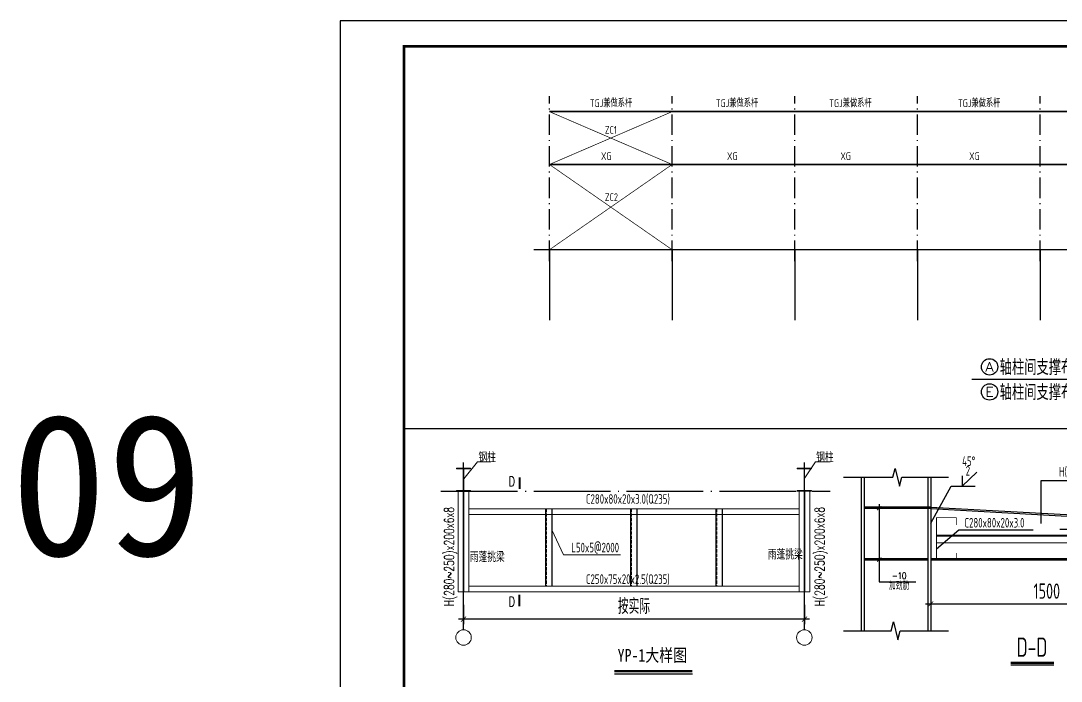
# Model space of a CAD drawing. Extents: x -307088 to 5640332, y -3541089 to -2181377.
# Drawn here: x 5460840 to 5521884, y -3451819 to -3413089 of the extents above; entities that cross this region are included whole.
import ezdxf
from ezdxf.enums import TextEntityAlignment as Align

# ---------------------------------------------------------------- set-up
doc = ezdxf.new("R2010")
doc.units = 0
doc.header["$LTSCALE"] = 100
doc.header["$MEASUREMENT"] = 0
for name, pattern in [('2', [1850, 1200, -300, 50, -300]), ('ACAD_ISO03W100', [30, 12, -18]), ('CENTER2', [28.575, 19.05, -3.175, 3.175, -3.175]), ('DASH', [0.35, 0.25, -0.1]), ('DOTE', [2.42, 2, -0.2, 0.02, -0.2])]:
    doc.linetypes.add(name, pattern=pattern)
doc.layers.get('0').update_dxf_attribs({"linetype": 'CONTINUOUS'})
doc.layers.get('DEFPOINTS').update_dxf_attribs({"linetype": 'CONTINUOUS'})
for name, color, linetype in [('10', 7, 'CONTINUOUS'), ('AXIS', 3, 'CONTINUOUS'), ('AXIS_TEXT', 7, 'CONTINUOUS'), ('CHAIRS', 1, 'CONTINUOUS'), ('DOTE', 1, 'DOTE'), ('E_WINDOW', 4, 'CONTINUOUS'), ('LAYER1', 7, 'CONTINUOUS'), ('NUM', 7, 'CONTINUOUS'), ('PUB_TEXT', 7, 'CONTINUOUS'), ('PUB_TITLE', 4, 'CONTINUOUS'), ('TEXT', 7, 'CONTINUOUS'), ('WINDOW_TEXT', 7, 'CONTINUOUS'), ('轴线__点划线', 253, '2')]:
    doc.layers.add(name, color=color, linetype=linetype)
for name, color, linetype, lineweight in [('天蓝线', 4, 'CONTINUOUS', 13), ('深蓝线', 5, 'CONTINUOUS', 40), ('白线(字体、墙、柱、建筑物外轮廓)', 7, 'CONTINUOUS', 20), ('绿线（标线、刚架）', 3, 'CONTINUOUS', 18)]:
    doc.layers.add(name, color=color, linetype=linetype, lineweight=lineweight)
doc.styles.add('-宋体', font='')
doc.styles.add('_HZTXT', font='tssdeng.shx', dxfattribs={"width": 0.8, "bigfont": 'HZTXT.shx'})
doc.styles.add('COMPLEX', font='COMPLEX')
doc.styles.add('DIM_FONT', font='SIMPLEX.shx', dxfattribs={"width": 0.6, "bigfont": 'hztxt.shx'})
doc.styles.get("Standard").update_dxf_attribs({"font": 'tssdeng.shx', "height": 3, "bigfont": 'tssdchn.shx'})
doc.styles.add('TSSD_DIMENSION', font='Tssdeng.shx', dxfattribs={"width": 0.7, "bigfont": 'hztxt.shx'})
doc.styles.add('TSSD_Norm', font='tssdeng.shx', dxfattribs={"width": 0.7, "bigfont": 'hztxt.shx'})
doc.styles.add('TSSD_REIN', font='Tssdeng.shx', dxfattribs={"width": 0.7, "bigfont": 'hztxt.shx'})
doc.styles.add('图签2', font='simhei.ttf', dxfattribs={"height": 1000})
doc.styles.get('-宋体').set_extended_font_data('宋体')
doc.dimstyles.new('TSSD_20_200', dxfattribs={"dimtxt": 600, "dimasz": 200, "dimexe": 200, "dimexo": 500, "dimgap": 200, "dimtad": 1, "dimdec": 0, "dimlfac": 0.1, "dimzin": 0, "dimdsep": 46, "dimtxsty": 'TSSD_DIMENSION', "dimblk": 'ARCHTICK', "dimcen": 0, "dimdle": 200, "dimclrt": 7, "dimadec": 0, "dimazin": 0, "dimtfac": 1, "dimtdec": 0, "dimtix": 1, "dimtmove": 2, "dimatfit": 3, "dimfxl": 1, "dimtolj": 1, "dimtzin": 0, "dimarcsym": 0})

# ---------------------------------------------------------------- blocks, each defined once
blk = doc.blocks.new('_AXISO')
blk.add_circle((0, 0), 0.5)
at = {"layer": 'AXIS_TEXT', "style": 'COMPLEX', "width": 1.041667}
blk.add_attdef('A', text='', height=0.56, dxfattribs=at).set_placement((-0.25, -0.28), (0.25, -0.28), align=Align.FIT)
blk = doc.blocks.new('_ARCHTICK')
at = {"color": 0, "linetype": 'ByBlock', "const_width": 0.15}
blk.add_lwpolyline([(-0.5, -0.5), (0.5, 0.5)], dxfattribs=at)
blk = doc.blocks.new('*D24')
at = {"layer": 'DEFPOINTS', "color": 0, "transparency": 16777216}
for p in [(4390092, -2354241), (4403426, -2354241), (4390092, -2355304)]:
    blk.add_point(p, dxfattribs=at)
at = {"layer": '绿线（标线、刚架）', "color": 0, "lineweight": -2, "transparency": 16777216}
for p, q in [((4390092, -2354741), (4390092, -2355504)), ((4403426, -2354741), (4403426, -2355504)), ((4403626, -2355304), (4389892, -2355304))]:
    blk.add_line(p, q, dxfattribs=at)
at = {"layer": '绿线（标线、刚架）', "color": 0, "lineweight": -2, "transparency": 16777216, "xscale": 200, "yscale": 200, "zscale": 200, "rotation": 180}
blk.add_blockref('_ARCHTICK', (4390092, -2355304), dxfattribs=at)
at = {"layer": '绿线（标线、刚架）', "color": 0, "lineweight": -2, "transparency": 16777216, "xscale": 200, "yscale": 200, "zscale": 200}
blk.add_blockref('_ARCHTICK', (4403426, -2355304), dxfattribs=at)
at = {"layer": '绿线（标线、刚架）', "color": 7, "transparency": 16777216, "insert": (4396759, -2354804), "char_height": 600, "attachment_point": 5, "style": 'TSSD_DIMENSION'}
blk.add_mtext('\\A1;按实际', dxfattribs=at)
blk = doc.blocks.new('*D26')
at = {"layer": 'DEFPOINTS', "color": 0, "transparency": 16777216}
for p in [(4420190, -2352708), (4411112, -2353086), (4420190, -2354414)]:
    blk.add_point(p, dxfattribs=at)
at = {"layer": '绿线（标线、刚架）', "color": 0, "lineweight": -2, "transparency": 16777216}
for p, q in [((4420190, -2353208), (4420190, -2354614)), ((4411112, -2353586), (4411112, -2354614)), ((4410912, -2354414), (4420390, -2354414))]:
    blk.add_line(p, q, dxfattribs=at)
at = {"layer": '绿线（标线、刚架）', "color": 0, "lineweight": -2, "transparency": 16777216, "xscale": 200, "yscale": 200, "zscale": 200, "rotation": 180}
blk.add_blockref('_ARCHTICK', (4411112, -2354414), dxfattribs=at)
at = {"layer": '绿线（标线、刚架）', "color": 0, "lineweight": -2, "transparency": 16777216, "xscale": 200, "yscale": 200, "zscale": 200}
blk.add_blockref('_ARCHTICK', (4420190, -2354414), dxfattribs=at)
at = {"layer": '绿线（标线、刚架）', "color": 7, "transparency": 16777216, "insert": (4415651, -2353914), "char_height": 600, "attachment_point": 5, "style": 'TSSD_DIMENSION'}
blk.add_mtext('\\A1;1500', dxfattribs=at)
blk = doc.blocks.new('A$C638461FB')
blk.add_line((6785.1, 0), (9838.1, 0))
for points, const_width in [([(3076.1, 7669.6), (3076.1, 7229.3)], 37.5), ([(3076.1, 2645.2), (3076.1, 3085.5)], 37.5), ([(6785.1, 102.1), (9838.1, 102.1)], 93.7)]:
    blk.add_lwpolyline(points, dxfattribs=dict(const_width=const_width))
at = {"layer": 'DOTE', "color": 9, "ltscale": 15}
for p, q in [((883.7, 1721.9), (883.7, 8260)), ((14217, 1721.9), (14217, 8260)), ((0, 7144.2), (15223.3, 7144.2))]:
    blk.add_line(p, q, dxfattribs=at)
at = {"layer": 'E_WINDOW', "color": 3, "ltscale": 5}
for p, q in [((4085.7, 6444.5), (4085.7, 3421.5)), ((4331, 6444.5), (4331, 3421.5)), ((7419.1, 6444.5), (7419.1, 3421.5)), ((7664.3, 6444.5), (7664.3, 3421.5)), ((10752.4, 6444.5), (10752.4, 3421.5)), ((10997.6, 6444.5), (10997.6, 3421.5))]:
    blk.add_line(p, q, dxfattribs=at)
at = {"layer": 'E_WINDOW', "color": 3, "linetype": 'DASH', "ltscale": 5}
for p, q in [((4113, 6444.5), (4113, 3421.5)), ((7446.4, 6444.5), (7446.4, 3421.5)), ((10779.7, 6444.5), (10779.7, 3421.5))]:
    blk.add_line(p, q, dxfattribs=at)
at = {"layer": '天蓝线', "linetype": 'ByBlock'}
for p, q in [((605.9, 8033.1), (1161.5, 8033.1)), ((605.9, 8010.9), (605.9, 8033.1)), ((605.9, 8010.9), (1161.5, 8010.9)), ((877, 8010.9), (877, 7166.4)), ((890.3, 8010.9), (890.3, 7166.4)), ((1161.5, 8010.9), (1161.5, 8033.1)), ((13939.2, 8010.9), (13939.2, 8033.1)), ((13939.2, 8033.1), (14494.8, 8033.1)), ((13939.2, 8010.9), (14494.8, 8010.9)), ((14210.3, 8010.9), (14210.3, 7166.4)), ((14223.7, 8010.9), (14223.7, 7166.4)), ((14494.8, 8010.9), (14494.8, 8033.1)), ((605.9, 7166.4), (1161.5, 7166.4)), ((605.9, 7144.2), (605.9, 7166.4)), ((605.9, 7144.2), (1161.5, 7144.2)), ((1161.5, 7144.2), (1161.5, 7166.4)), ((13939.2, 7144.2), (13939.2, 7166.4)), ((13939.2, 7166.4), (14494.8, 7166.4)), ((13939.2, 7144.2), (14494.8, 7144.2)), ((14494.8, 7144.2), (14494.8, 7166.4))]:
    blk.add_line(p, q, dxfattribs=at)
at = {"layer": '天蓝线'}
for p, q in [((672.6, 3199.2), (672.6, 7144.2)), ((872.6, 3199.2), (872.6, 7144.2)), ((894.8, 3199.2), (894.8, 7144.2)), ((1094.8, 3199.2), (1094.8, 7144.2)), ((14005.9, 3199.2), (14005.9, 7144.2)), ((14205.9, 3199.2), (14205.9, 7144.2)), ((14228.1, 3199.2), (14228.1, 7144.2)), ((14428.1, 3199.2), (14428.1, 7144.2)), ((672.6, 3199.2), (1094.8, 3199.2)), ((14005.9, 3199.2), (14428.1, 3199.2))]:
    blk.add_line(p, q, dxfattribs=at)
at = {"layer": '深蓝线', "linetype": 'ByBlock'}
for p, q in [((3076.1, 7669.6), (3076.1, 7229.3)), ((3076.1, 2645.2), (3076.1, 3085.5))]:
    blk.add_line(p, q, dxfattribs=at)
at = {"layer": '白线(字体、墙、柱、建筑物外轮廓)'}
for p, q in [((4331, 5626.8), (4792.9, 4646.1)), ((4792.9, 4646.1), (7023.7, 4646.1))]:
    blk.add_line(p, q, dxfattribs=at)
at = {"layer": '绿线（标线、刚架）'}
for p, q in [((1094.8, 6444.5), (14005.9, 6444.5)), ((1094.8, 6222.3), (14005.9, 6222.3)), ((1094.8, 3421.5), (14005.9, 3421.5)), ((1094.8, 3199.2), (14005.9, 3199.2))]:
    blk.add_line(p, q, dxfattribs=at)
for points in [[(890.3, 7617.5), (1427.1, 8282.5), (1951, 8282.5)], [(14210.9, 7617.5), (14646.9, 8282.5), (15223.3, 8282.5)]]:
    blk.add_lwpolyline(points, dxfattribs=at)
for centre in [(883.7, 1418.8), (14217, 1418.8)]:
    blk.add_circle(centre, 303, dxfattribs=at)
at = {"layer": 'PUB_TEXT', "ltscale": 1000, "width": 0.7}
for p in [(1468.1, 8452.8), (14677.2, 8452.8)]:
    blk.add_text('钢柱', height=375, dxfattribs=at).set_placement(p, align=Align.MIDDLE_LEFT)
for s, p in [('C280x80x20x3.0(Q235)', (5670.8, 6646.9)), ('雨蓬挑梁', (12788.4, 4469.8)), ('雨蓬挑梁', (1130.3, 4371)), ('C250x75x20x2.5(Q235)', (5670.8, 3514.6))]:
    blk.add_text(s, height=375, dxfattribs=at).set_placement(p)
blk.add_text('L50x5@2000', height=375, dxfattribs=at).set_placement((6033.5, 4935.4), align=Align.MIDDLE_CENTER)
at = {"layer": 'PUB_TEXT', "style": '-宋体', "width": 0.8}
blk.add_text('YP-1大样图', height=498.42, dxfattribs=at).set_placement((8268.8, 475.1), align=Align.CENTER)
at = {"layer": '白线(字体、墙、柱、建筑物外轮廓)', "color": 7, "style": 'DIM_FONT', "width": 0.8}
for p in [(2638, 7333.9), (2638, 2633.2)]:
    blk.add_text('D', height=375, dxfattribs=at).set_placement(p)
at = {"layer": '白线(字体、墙、柱、建筑物外轮廓)', "color": 7, "style": 'DIM_FONT', "width": 0.7}
for p in [(503.2, 2642.3), (14998.2, 2642.3)]:
    blk.add_text('H(280~250)x200x6x8', height=375, rotation=90, dxfattribs=at).set_placement(p)
at = {"layer": '绿线（标线、刚架）'}
dim = blk.add_linear_dim(base=(883.7, 2136.3), p1=(14217, 3199.2), p2=(883.7, 3199.2), angle=180, text='按实际', dimstyle='TSSD_20_200', dxfattribs=at)
dim.commit()
dim.dimension.update_dxf_attribs({"geometry": '*D24', "text_midpoint": (7550.3, 2636.3), "insert": (-4389208.7, 2357440.7)})
blk = doc.blocks.new('A$C2F090C66')
at = {"color": 3, "ltscale": 100}
for p, q in [((700, 7345.7), (700, 1338.4)), ((816.7, 7345.7), (816.7, 1338.4)), ((3299.1, 7345.7), (3299.1, 1338.4)), ((3415.8, 7345.7), (3415.8, 1338.4)), ((7742.1, 7216.1), (12174.2, 7216.1)), ((7742.1, 5543), (7742.1, 7216.1)), ((3415.8, 6177.3), (816.7, 6177.3)), ((3415.8, 6119), (816.7, 6119)), ((1397.8, 6298), (1397.8, 3261.4)), ((3415.8, 6177.3), (12494, 5682.1)), ((3415.8, 6119), (12494, 5620.6)), ((11863.2, 5049.1), (12756.3, 6036.6)), ((12756.3, 6036.6), (14277.1, 6036.6)), ((12494, 5682.1), (12494, 4102.2)), ((3299.1, 4160.5), (816.7, 4160.5)), ((3299.1, 4102.2), (816.7, 4102.2)), ((5464.8, 4160.5), (3415.8, 4160.5)), ((5464.8, 4102.2), (3415.8, 4102.2)), ((12494, 4160.5), (5155.3, 4160.5)), ((12494, 4102.2), (5155.3, 4102.2)), ((1397.8, 3261.4), (2832.6, 3261.4))]:
    blk.add_line(p, q, dxfattribs=at)
for p, q in [((4642.2, 7408.1), (4644, 7001.4)), ((4644, 7001.4), (5218.7, 7550.6)), ((8469, 5316.9), (10880.5, 5316.9)), ((4519.3, 5288.3), (7419.9, 5288.3)), ((8233.1, 0), (6546.6, 0))]:
    blk.add_line(p, q)
at = {"color": 0, "linetype": 'ACAD_ISO03W100'}
for p, q in [((11910.7, 4245.8), (10880.5, 5316.9)), ((3640.3, 4551.1), (4519.3, 5288.3))]:
    blk.add_line(p, q, dxfattribs=at)
for points in [[(0, 7345.7), (1936.3, 7345.7), (2023.6, 7695.7), (2199, 6995.6), (2286.3, 7345.7), (4115.8, 7345.7)], [(3415.8, 5557.7), (4210.4, 7001.4), (5150, 7001.4)], [(0, 1338.4), (1870.9, 1338.4), (1958.2, 1688.5), (2133.7, 988.4), (2220.9, 1338.4), (4115.8, 1338.4)]]:
    blk.add_lwpolyline(points)
at = {"color": 0, "linetype": 'ACAD_ISO03W100', "const_width": 33.3}
for points in [[(1317.4, 6063.1), (1483.7, 6222.7)], [(1317.4, 4046.3), (1483.7, 4205.9)]]:
    blk.add_lwpolyline(points, dxfattribs=at)
at = {"color": 3, "ltscale": 100, "const_width": 29.2}
for points in [[(4419.7, 5484.3), (4419.7, 5771.5), (3640.3, 5771.5), (3640.3, 4102.2), (4419.7, 4102.2), (4419.7, 4389.4)], [(12494, 5682.1), (11910.7, 5682.1), (11910.7, 5394.9)], [(12494, 5682.1), (12494, 4102.2)], [(12494, 4102.2), (11910.7, 4102.2), (11910.7, 4389.4)]]:
    blk.add_lwpolyline(points, dxfattribs=at)
at = {"const_width": 93.7}
blk.add_lwpolyline([(8233.1, 94.8), (6546.6, 94.8)], dxfattribs=at)
at = {"layer": '绿线（标线、刚架）'}
for p, q in [((11863.2, 5585.6), (11863.2, 4221.4)), ((11882.3, 5585.6), (11882.3, 4221.4)), ((11863.2, 5081.9), (3640.3, 5081.9)), ((10052.4, 4906.9), (10052.4, 2967.2)), ((11863.2, 4787.6), (3640.3, 4787.6)), ((10052.4, 2967.2), (12079.3, 2967.2))]:
    blk.add_line(p, q, dxfattribs=at)
at = {"layer": '绿线（标线、刚架）', "linetype": 'DASH'}
blk.add_line((11863.2, 5049.1), (3640.3, 5049.1), dxfattribs=at)
at = {"color": 4, "ltscale": 2, "width": 0.7}
blk.add_text('加劲肋', height=291.67, dxfattribs=at).set_placement((2180.4, 2950.3), align=Align.CENTER)
at = {"style": 'DIM_FONT', "width": 0.8}
blk.add_text('-10', height=250, dxfattribs=at).set_placement((2180.4, 3370.1), align=Align.CENTER)
at = {"layer": 'NUM', "style": 'TSSD_Norm', "width": 0.7}
blk.add_text('D-D', height=750, dxfattribs=at).set_placement((6771.8, 329))
at = {"layer": 'PUB_TEXT', "ltscale": 1000, "width": 0.7}
for s, p in [('45%%d', (4900.3, 7975.6)), ('2', (4868, 7598)), ('H(280~250)x200x6x8', (9948.2, 7562.3)), ('C280x80x20x3.0', (5907.8, 5568.7)), ('C250x75x20x2.5', (9995.4, 5602.3)), ('L50x5@2000', (11135.3, 3296.7))]:
    blk.add_text(s, height=375, dxfattribs=at).set_placement(p, align=Align.MIDDLE_CENTER)
blk.add_text('-6x100', height=375, dxfattribs=at).set_placement((13624.9, 6097.3), align=Align.CENTER)
at = {"layer": '绿线（标线、刚架）'}
dim = blk.add_linear_dim(base=(12494, 2396), p1=(3415.8, 3723.9), p2=(12494, 4102.2), text='1500', dimstyle='TSSD_20_200', dxfattribs=at)
dim.commit()
dim.dimension.update_dxf_attribs({"geometry": '*D26', "text_midpoint": (7954.9, 2896), "insert": (-4407696.1, 2356809.8)})

msp = doc.modelspace()

# ---------------------------------------------------------------- linework, layer by layer
at = {"color": 1}
msp.add_line((5549657.4, -3426515.5), (5490934.5, -3426515.5), dxfattribs=at)
at = {"color": 5, "linetype": 'CENTER2', "const_width": 40}
for points in [[(5499057.4, -3421515.5), (5491857.4, -3418415.5)], [(5491857.4, -3421515.5), (5499057.4, -3418415.5)], [(5499057.4, -3421515.5), (5491857.4, -3426515.5)], [(5491857.4, -3421515.5), (5499057.4, -3426515.5)]]:
    msp.add_lwpolyline(points, dxfattribs=at)
at = {"layer": 'AXIS', "color": 3}
for p, q in [((5491857.4, -3426510.8), (5491857.4, -3430645.3)), ((5499057.4, -3426510.8), (5499057.4, -3430645.3)), ((5506257.4, -3426510.8), (5506257.4, -3430645.3)), ((5513457.4, -3426510.8), (5513457.4, -3430645.3)), ((5520657.4, -3426510.8), (5520657.4, -3430645.3))]:
    msp.add_line(p, q, dxfattribs=at)
at = {"layer": 'AXIS', "const_width": 83.3}
msp.add_lwpolyline([(5526548, -3434112.9), (5516635.5, -3434112.9)], dxfattribs=at)
at = {"layer": 'CHAIRS', "color": 0, "const_width": 100}
for points in [[(5549457.4, -3418415.5), (5491857.4, -3418415.5)], [(5549457.4, -3421515.5), (5491857.4, -3421515.5)]]:
    msp.add_lwpolyline(points, dxfattribs=at)
at = {"layer": 'PUB_TITLE'}
msp.add_lwpolyline([(5479576.3, -3476089.1), (5591026.3, -3476089.1), (5591026.3, -3413089.1), (5479576.3, -3413089.1)], close=True, dxfattribs=at)
at = {"layer": 'PUB_TITLE', "const_width": 150}
msp.add_lwpolyline([(5483326.3, -3474589.1), (5589526.3, -3474589.1), (5589526.3, -3414589.1), (5483326.3, -3414589.1)], close=True, dxfattribs=at)
at = {"layer": 'WINDOW_TEXT', "color": 6}
msp.add_lwpolyline([(5553894, -3414589.1), (5553894, -3437013.5), (5483326.3, -3437013.5)], dxfattribs=at)
at = {"layer": '轴线__点划线', "color": 6, "ltscale": 0.01}
for p, q in [((5491857.4, -3427183), (5491857.4, -3417516)), ((5499057.4, -3427183), (5499057.4, -3417516)), ((5506257.4, -3427183), (5506257.4, -3417516)), ((5513457.4, -3427183), (5513457.4, -3417516)), ((5520657.4, -3427183), (5520657.4, -3417516))]:
    msp.add_line(p, q, dxfattribs=at)

# ---------------------------------------------------------------- block references
at = {"layer": '10', "xscale": 1.5, "yscale": 1.5, "zscale": 1.5}
for name, p in [('A$C638461FB', (5485491.6, -3451385.2)), ('A$C2F090C66', (5509105.4, -3450879.9))]:
    msp.add_blockref(name, p, dxfattribs=at)
at = {"layer": 'AXIS', "xscale": 960, "yscale": 960, "zscale": 960}
msp.add_blockref('_AXISO', (5517681.1, -3433384.6), dxfattribs=at).add_auto_attribs({'A': 'A'})
at = {"layer": 'AXIS'}
ref = msp.add_blockref('_AXISO', (5517681.1, -3434852.6), dxfattribs=dict(at, xscale=960, yscale=960, zscale=960))
ref.add_attrib('A', 'E', dxfattribs={"layer": 'AXIS_TEXT', "height": 537.6, "style": 'COMPLEX', "width": 1.171875}).set_placement((5517441.1, -3435121.4), (5517921.1, -3435121.4), align=Align.FIT)

# ---------------------------------------------------------------- texts
at = {"layer": 'LAYER1', "style": 'TSSD_DIMENSION', "width": 0.7}
for s, p in [('TGJ兼做系杆', (5494229.6, -3418148.7)), ('TGJ兼做系杆', (5501623.3, -3418148.7)), ('TGJ兼做系杆', (5508277.7, -3418148.7)), ('TGJ兼做系杆', (5515830.6, -3418148.7)), ('XG', (5494883, -3421248.7)), ('XG', (5502276.8, -3421248.7)), ('XG', (5508931.1, -3421248.7)), ('XG', (5516484.1, -3421248.7))]:
    msp.add_text(s, height=450, dxfattribs=at).set_placement(p)
at = {"layer": 'PUB_TEXT', "style": '_HZTXT', "width": 0.8}
for p in [(5518275.9, -3433863.6), (5518275.9, -3435331.6)]:
    msp.add_text('轴柱间支撑布置图', height=900, dxfattribs=at).set_placement(p)
at = {"layer": 'PUB_TITLE', "color": 6, "style": '图签2'}
msp.add_text('09', height=8306.67, dxfattribs=at).set_placement((5460241.3, -3444453.6))
at = {"layer": 'TEXT', "style": 'TSSD_REIN', "width": 0.7}
for s, p in [('ZC1', (5495110.6, -3419712.6)), ('ZC2', (5495110.6, -3423656.9))]:
    msp.add_text(s, height=450, dxfattribs=at).set_placement(p)

doc.saveas('drawing.dxf')
